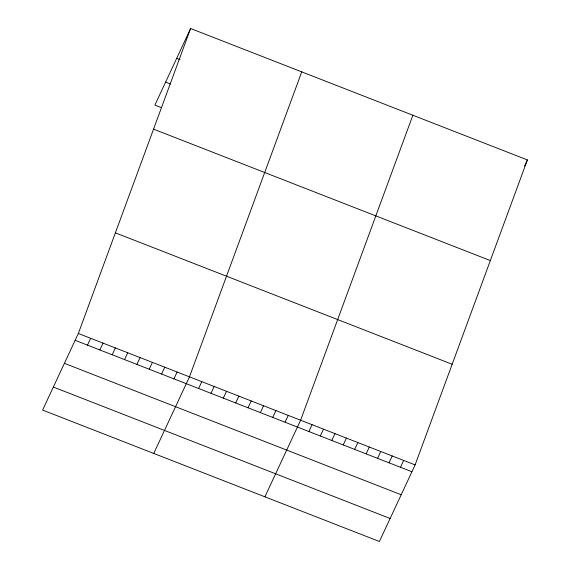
<?xml version="1.0" encoding="UTF-8"?>
<svg xmlns="http://www.w3.org/2000/svg" width="570" height="570" viewBox="0 0 570 570"><rect width="100%" height="100%" fill="white"/><g stroke="black" fill="none" stroke-linecap="round" stroke-linejoin="round"><path stroke-width="0.85" d="M78.332 333.478L190.601 28.5L527.385 159.928L415.11 464.906L379.399 541.5L42.615 410.072L78.332 333.478L415.11 464.906M301.744 71.87L189.475 376.848L153.758 453.442M412.88 115.24L300.611 420.218L264.893 496.812M190.601 28.5L154.89 105.094L161.474 107.666M87.495 345.135L90.687 338.295M99.843 349.952L103.035 343.119M112.19 354.768L115.382 347.935M124.545 359.592L127.73 352.752M136.893 364.408L140.077 357.575M149.24 369.225L152.425 362.392M161.588 374.048L164.773 367.208M173.936 378.865L177.12 372.032M198.631 388.505L201.823 381.665M210.978 393.321L214.17 386.489M223.333 398.138L226.518 391.305M235.681 402.962L238.866 396.122M248.028 407.778L251.213 400.945M260.376 412.595L263.561 405.762M272.724 417.418L275.909 410.578M285.071 422.235L288.263 415.402M308.869 431.526L312.061 424.686M320.326 435.993L323.511 429.153M331.776 440.46L334.961 433.628M343.226 444.928L346.41 438.095M354.675 449.395L357.86 442.562M366.125 453.863L369.31 447.03M377.575 458.337L380.76 451.497M524.55 165.998L527.385 159.928M389.025 462.804L392.21 455.964M400.475 467.272L403.66 460.439M176.679 58.354L179.977 59.643M165.621 82.073L170.558 84.004M153.558 129.141L490.335 260.568M115.382 232.838L452.16 364.259M75.147 340.311L411.925 471.739M64.41 363.332L401.195 494.76M53.352 387.051L390.129 518.479"/></g></svg>
